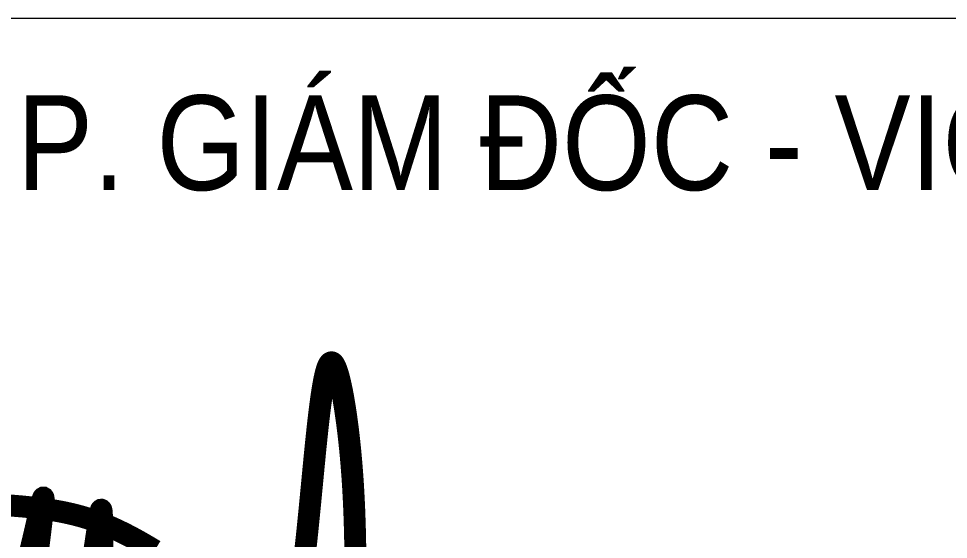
# Model space of a CAD drawing. Header units: millimetres. Extents: x -182770 to 489476, y -561170 to -280028.
# Drawn here: x 68622 to 70607, y -531648 to -530536 of the extents above; entities that cross this region are included whole.
import ezdxf
from ezdxf.enums import TextEntityAlignment as Align

# ---------------------------------------------------------------- set-up
doc = ezdxf.new("R2010")
doc.units = ezdxf.units.MM
doc.header["$MEASUREMENT"] = 0
for name, color, linetype, lineweight in [('Khungten_LCDI', 7, 'Continuous', 5), ('LC Dim', 8, 'Continuous', 18), ('LC ISO', 153, 'Continuous', 13), ('LC Net thay', 63, 'Continuous', 25), ('LC Text1', 3, 'Continuous', 20)]:
    doc.layers.add(name, color=color, linetype=linetype, lineweight=lineweight)
doc.styles.add('Khungten', font='VHAVAN.TTF', dxfattribs={"width": 0.9, "height": 5000})
doc.styles.add('LC 1', font='VHAVANB.TTF')
doc.styles.add('Title', font='VHBLACK.TTF', dxfattribs={"width": 0.8})

# ---------------------------------------------------------------- blocks, each defined once
blk = doc.blocks.new('a tuan anh')
at = {"layer": 'LC ISO', "const_width": 30}
for points in [[(-1630.900573797684, 84.73406831503962), (-1630.013734112974, 88.35994846039102), (-1629.144796377572, 91.94197206896206), (-1628.29404482439, 95.47624196203833), (-1627.461763686282, 98.95886096090544), (-1626.648237196176, 102.385931886849), (-1625.853749586924, 105.7535575611691), (-1625.07858509144, 109.0578408051515), (-1624.323027942606, 112.2948844400526), (-1623.587362373306, 115.4607912872016), (-1623.227077753778, 117.0158505470172), (-1622.871872616452, 118.5516641678696), (-1622.521782490454, 120.0677450024086), (-1622.176842904912, 121.5636059033277), (-1621.837089388922, 123.038759723262), (-1621.502557471584, 124.492719314876), (-1621.173282682023, 125.9249975308485), (-1620.849300549366, 127.3351072238147), (-1620.530646602681, 128.7225612464536), (-1620.217356371111, 130.0868724514148), (-1619.909465383782, 131.4275536913628), (-1619.607009169762, 132.7441178189765), (-1619.310023258193, 134.0360776868765), (-1619.018543178187, 135.3029461477709), (-1618.732604458841, 136.5442360542802), (-1618.452242629253, 137.7594602590834), (-1618.177493218565, 138.9481316148449), (-1617.908391755889, 140.1097629742289), (-1617.644973770308, 141.2438671898708), (-1617.387274790948, 142.3499571144639), (-1617.135330346937, 143.427545600658), (-1616.889175967342, 144.476145501103), (-1616.648847181321, 145.4952696684632), (-1616.41437951797, 146.4844309554028), (-1616.185808506387, 147.4431422145863), (-1615.963169675699, 148.3709162986779), (-1615.746498555003, 149.2672660603275), (-1615.535830673427, 150.1317043521994), (-1615.331201560068, 150.963744026958), (-1615.132646744038, 151.7628979372676), (-1614.940201754463, 152.5286789357779), (-1614.753902120428, 153.2605998751533), (-1614.573783371074, 153.9581736080727), (-1614.399881035497, 154.6209129871568), (-1614.23223064281, 155.2483308651135), (-1614.070867722126, 155.8399400945782), (-1613.915827802557, 156.3952535282006), (-1613.767146413215, 156.9137840186741), (-1613.624859083182, 157.3950444186339), (-1613.489001340189, 157.8385475933173), (-1613.359592423862, 158.2439488580276), (-1613.236594901595, 158.611399166999), (-1613.119959022952, 158.9411572029494), (-1613.009635037437, 159.2334816485527), (-1612.905573194585, 159.4886311864975), (-1612.807723743899, 159.7068644995015), (-1612.716036934944, 159.8884402702388), (-1612.630463017224, 160.0336171814124), (-1612.550952240272, 160.1426539156964), (-1612.477454853622, 160.2158091558085), (-1612.409921106781, 160.2533415844373), (-1612.348301249294, 160.2555098842713), (-1612.292545530698, 160.2225727379991), (-1612.242604200495, 160.1547888283239), (-1612.198427508236, 160.0524168379343), (-1612.159965703439, 159.9157154495188), (-1612.127169035623, 159.7449433457805), (-1612.099987754322, 159.5403592094081), (-1612.07837210907, 159.3022217231046), (-1612.062272349373, 159.0307895695441), (-1612.051638724792, 158.7263214314298), (-1612.046421484833, 158.3890759914648), (-1612.046570879029, 158.019311932323), (-1612.0520371569, 157.6172879367077), (-1612.06277056798, 157.183262687322), (-1612.078721361788, 156.7174948668398), (-1612.099839787872, 156.220243157979), (-1612.126076095738, 155.6917662434134), (-1612.157380534933, 155.1323228058463), (-1612.193703354977, 154.5421715279517), (-1612.234994805374, 153.9215710924618), (-1612.281205135689, 153.2707801820361), (-1612.332284595424, 152.5900574793777), (-1612.388183434115, 151.8796616671752), (-1612.448851901281, 151.1398514281318), (-1612.51424024647, 150.3708854449505), (-1612.584298719201, 149.5730224002909), (-1612.658977568994, 148.7465209768852), (-1612.738227045367, 147.8916398573929), (-1612.82199739787, 147.0086377245316), (-1612.910238876037, 146.0977732609899), (-1613.002901729356, 145.1593051494565), (-1613.099936207378, 144.1934920726198), (-1613.20129255965, 143.2005927131831), (-1613.306921035663, 142.180865753835), (-1613.416771884979, 141.1345698772639), (-1613.530795357088, 140.061963766173), (-1613.64894170154, 138.9633061032655), (-1613.771161167882, 137.8388555712154), (-1613.897404005605, 136.6888708527258), (-1614.027620464243, 135.5136106304708), (-1614.161760793329, 134.313333587168), (-1614.299775242413, 133.0882984055061), (-1614.441614060983, 131.8387637681735), (-1614.587227498603, 130.5649883578735), (-1614.736565804778, 129.2672308572801), (-1614.889579229042, 127.9457499491109), (-1615.046218020914, 126.6008043160255), (-1615.206432429928, 125.232652640756), (-1615.370172705618, 123.8415536059765), (-1615.537389097517, 122.4277658943756), (-1615.708031855131, 120.991548188671), (-1615.882051227993, 119.5331591715221), (-1616.059397465637, 118.0528575256321), (-1616.240020817597, 116.5509019337187), (-1616.423871533392, 115.0275510784413), (-1616.610899862542, 113.4830636425177), (-1616.801056054595, 111.9176983086509), (-1616.994290359056, 110.3317137594859), (-1617.190553025459, 108.7253686777694), (-1617.389794303337, 107.0989217461611), (-1617.591964442225, 105.4526316473784), (-1618.004892301091, 102.1015566790156), (-1618.428938598299, 98.67421323421877), (-1618.863705330063, 95.17267077455472), (-1619.308794492594, 91.59899876156123), (-1619.763808082105, 87.95526665679063)], [(-1542.882037728574, 86.58016580861295), (-1542.39551550828, 89.81800091790501), (-1541.922325628897, 92.98248101197532), (-1541.462342885992, 96.07157163323427), (-1541.237265064352, 97.58721012357273), (-1541.015442075179, 99.08323832412134), (-1540.796858267917, 100.5594019276759), (-1540.581497992025, 102.0154466270615), (-1540.369345596948, 103.4511181150592), (-1540.160385432129, 104.8661620844796), (-1539.954601847014, 106.2603242281475), (-1539.75197919106, 107.6333502388443), (-1539.552501813727, 108.9849858093658), (-1539.356154064444, 110.3149766325514), (-1539.162920292656, 111.623068401168), (-1538.972784847821, 112.9090068080404), (-1538.785732079399, 114.1725375459791), (-1538.601746336819, 115.4134063077654), (-1538.420811969525, 116.6313587862242), (-1538.242913326991, 117.8261406741367), (-1538.068034758646, 118.997497664328), (-1537.896160613949, 120.1451754496084), (-1537.727275242345, 121.2689197227592), (-1537.561362993278, 122.3684761765908), (-1537.398408216191, 123.4435905039136), (-1537.23839526056, 124.4940083975234), (-1537.081308475797, 125.5194755502453), (-1536.927132211378, 126.5197376548458), (-1536.775850816732, 127.4945404041646), (-1536.627448641317, 128.4436294909974), (-1536.481910034592, 129.3667506081401), (-1536.339219345988, 130.2636494483886), (-1536.199360924948, 131.1340717045678), (-1536.062319120945, 131.9777630694734), (-1535.92807828341, 132.7944692359015), (-1535.796622761802, 133.5839358966623), (-1535.667936905564, 134.3459087445663), (-1535.542005064141, 135.0801334724238), (-1535.418811586977, 135.7863557730016), (-1535.298340823545, 136.4643213391537), (-1535.180577123261, 137.1137758636469), (-1535.065504835598, 137.7344650393061), (-1534.953108309986, 138.3261345589126), (-1534.843371895899, 138.8885301153059), (-1534.73627994275, 139.4213974012528), (-1534.631816800014, 139.9244821095781), (-1534.529966817121, 140.3975299330777), (-1534.430714343558, 140.8402865645767), (-1534.334043728712, 141.2524976968562), (-1534.239939322084, 141.6339090227266), (-1534.148385473105, 141.9842662349838), (-1534.059366531219, 142.3033150264528), (-1533.972866845885, 142.5908010899147), (-1533.888870766532, 142.8464701181802), (-1533.807358737773, 143.0701252278814), (-1533.728290345811, 143.2618762745988), (-1533.651618240663, 143.4219351152133), (-1533.577295067749, 143.550513675189), (-1533.50527347243, 143.6478238799609), (-1533.435506100126, 143.7140776549495), (-1533.367945596197, 143.7494869256043), (-1533.302544606049, 143.7542636173603), (-1533.239255775057, 143.728619655667), (-1533.178031748626, 143.6727669659595), (-1533.118825172132, 143.5869174736436), (-1533.061588690965, 143.4712831042125), (-1533.006274950516, 143.3260757830576), (-1532.952836596174, 143.1515074356284), (-1532.90122627333, 142.9477899873891), (-1532.85139662736, 142.7151353637455), (-1532.803300303669, 142.4537554901472), (-1532.756889947632, 142.1638622920436), (-1532.712118204654, 141.8456676948554), (-1532.668937720096, 141.4993836240319), (-1532.627301139379, 141.1252220049937), (-1532.587161107862, 140.7233947632049), (-1532.548470270965, 140.2941138240858), (-1532.511181274051, 139.8375911130861), (-1532.475246762508, 139.3540385556262), (-1532.440619381741, 138.8436680771702), (-1532.407251777127, 138.3066916031239), (-1532.375096594056, 137.7433210589516), (-1532.344106477918, 137.1537683700881), (-1532.314234074103, 136.5382454619685), (-1532.285432028002, 135.8969642600132), (-1532.25765298499, 135.2301366896863), (-1532.230849590473, 134.5379746764083), (-1532.20497448984, 133.8206901456288), (-1532.179980328452, 133.0784950227826), (-1532.15581975173, 132.3116012333194), (-1532.132445405034, 131.520220702645), (-1532.109809933783, 130.7045653562236), (-1532.08786598334, 129.8648471194902), (-1532.066566199122, 129.0012779178796), (-1532.045863226478, 128.1140696768271), (-1532.025709710826, 127.2034343217674), (-1532.006058297542, 126.2695837781648), (-1531.986861632016, 125.3127299714251), (-1531.968072359654, 124.3330848269979), (-1531.949643125816, 123.3308602703182), (-1531.931526575907, 122.3062682268355), (-1531.913675355318, 121.2595206219703), (-1531.896042109409, 120.1908293811721), (-1531.878579483615, 119.1004064298904), (-1531.861240123297, 117.9884636935458), (-1531.843976673845, 116.8552130975731), (-1531.826741780649, 115.7008665674366), (-1531.809488089086, 114.5256360285275), (-1531.792168244574, 113.3297334063391), (-1531.774734892475, 112.1133706262772), (-1531.757140678194, 110.8767596137768), (-1531.739338247105, 109.6201122943021), (-1531.7029193161, 107.0475564360968), (-1531.665099262522, 104.3973984551994), (-1531.625499249538, 101.6713337551046), (-1531.583740440212, 98.8710577393067), (-1531.539443997666, 95.99826581130037), (-1531.492231085023, 93.05465337462374), (-1531.441722865362, 90.04191583275679), (-1531.387540501819, 86.96174858922313)], [(-1254.255599372671, 87.3685587431246), (-1253.793714301195, 91.47398037399398), (-1253.335092457753, 95.61214982419915), (-1252.879626096925, 99.78094955976121), (-1252.427207473316, 103.9782620466576), (-1251.977728841535, 108.201969750924), (-1251.531082456175, 112.4499551385525), (-1251.087160571828, 116.7201006755495), (-1250.645855443116, 121.0102888279216), (-1249.770664470954, 129.642322842803), (-1248.904647576492, 138.3291169112345), (-1248.046942796529, 147.053730761254), (-1246.353021727307, 164.5486567182525), (-1245.515081511665, 173.2850882813073), (-1244.682005557726, 181.9915785381163), (-1243.852931902307, 190.651187216703), (-1243.026998582194, 199.2469740451343), (-1242.614940184387, 203.5156404305599), (-1242.203343634203, 207.7619987514481), (-1241.792101186264, 211.9839314738056), (-1241.381105095148, 216.1793210636679), (-1240.970247615463, 220.3460499870125), (-1240.559421001817, 224.482000709846), (-1240.148517508787, 228.585055698175), (-1239.737429391011, 232.6530974180205), (-1239.326048903051, 236.6840083353745), (-1238.91426829953, 240.6756709162291), (-1238.50197983504, 244.6259676266054), (-1238.08907576419, 248.5327809325099), (-1237.675448341572, 252.3939932999492), (-1237.260989821778, 256.2074871949153), (-1236.845592459431, 259.9711450834147), (-1236.429148509109, 263.6828494314686), (-1236.011550225434, 267.340482705069), (-1235.592689862999, 270.9419273702224), (-1235.172459676396, 274.4850658929354), (-1234.750751920219, 277.9677807392145), (-1234.327458849089, 281.3879543750518), (-1233.9024727176, 284.7434692664829), (-1233.475685780344, 288.0322078794707), (-1233.046990291914, 291.2520526800508), (-1232.616278506932, 294.4008861342299), (-1232.183442679991, 297.4765907079855), (-1231.748375065697, 300.477048867353), (-1231.310967918631, 303.4001430783246), (-1231.091353349882, 304.8320169737854), (-1230.871113493413, 306.2437558069068), (-1230.650234881061, 307.6350948859181), (-1230.428704044636, 309.0057695191063), (-1230.206507515977, 310.3555150146713), (-1229.983631826894, 311.6840666809148), (-1229.760063509224, 312.9911598260514), (-1229.535789094793, 314.2765297583537), (-1229.310795115423, 315.5399117860507), (-1229.085068102926, 316.7810412174149), (-1228.858594589168, 317.99965336069), (-1228.631361105916, 319.1954835241195), (-1228.403354185037, 320.3682670159615), (-1228.17456035834, 321.5177391444595), (-1227.944966157665, 322.6436352178716), (-1227.714558114822, 323.7456905444415), (-1227.483322761633, 324.8236404324271), (-1227.251246629923, 325.877220190072), (-1227.018316251546, 326.9061651256343), (-1226.784518158282, 327.9102105473576), (-1226.549838881998, 328.8890917634999), (-1226.314264954475, 329.8425440823194), (-1226.077782907581, 330.770302812045), (-1225.840379273126, 331.6721032609348), (-1225.602040582919, 332.5476807372324), (-1225.362753368812, 333.3967705492105), (-1225.122504162602, 334.219108005098), (-1224.881279496141, 335.0144284131675), (-1224.63906590124, 335.7824670816481), (-1224.395849909721, 336.5229593187978), (-1224.151618053409, 337.2356404328748), (-1223.906356864143, 337.9202457321226), (-1223.660052873733, 338.5765105247847), (-1223.412692614016, 339.2041701191338), (-1223.164262616803, 339.8029598233989), (-1222.914749413932, 340.372614945838), (-1222.664139537213, 340.9128707947093), (-1222.412419518485, 341.4234626782418), (-1222.159575889571, 341.9041259047081), (-1221.905595182296, 342.3545957823517), (-1221.650463928483, 342.7746076194162), (-1221.394168659957, 343.1638967241743), (-1221.136695908528, 343.5221984048549), (-1220.878032206063, 343.8492479697015), (-1220.618164084328, 344.1447807269869), (-1220.357078075205, 344.4085319849546), (-1220.09476071049, 344.6402370518481), (-1219.831198522006, 344.8396312359255), (-1219.566378041578, 345.0064498454449), (-1219.300285801059, 345.1404281886353), (-1219.032908332243, 345.2413015737693), (-1218.764232166955, 345.3088053090905), (-1218.494243837034, 345.3426747028279), (-1218.22292987429, 345.3426450632687), (-1217.950276810574, 345.3084516986273), (-1217.676271177697, 345.2398299171909), (-1217.400899507484, 345.1365150271886), (-1217.124148331743, 344.9982423368783), (-1216.846004182327, 344.8247471544892), (-1216.566453591047, 344.6157647882937), (-1216.285483189669, 344.371031411094), (-1216.00309846492, 344.0904462892649), (-1215.719345879232, 343.7742631252913), (-1215.43427727386, 343.4227821482928), (-1215.147944490076, 343.0363035874325), (-1214.86039936915, 342.6151276718738), (-1214.571693752383, 342.1595546307508), (-1214.281879481045, 341.6698846931977), (-1213.991008396391, 341.1464180883777), (-1213.699132339709, 340.5894550454541), (-1213.406303152282, 339.999295793561), (-1213.112572675367, 339.3762405618472), (-1212.817992750264, 338.7205895794614), (-1212.522615218229, 338.0326430755667), (-1212.226491920534, 337.3127012792829), (-1211.929674698476, 336.5610644197877), (-1211.632215393329, 335.7780327262153), (-1211.334165846347, 334.9639064277144), (-1211.035577898816, 334.1189857534482), (-1210.736503392021, 333.2435709325509), (-1210.436994167219, 332.3379621941713), (-1210.137102065695, 331.4024597674725), (-1209.836878928734, 330.4373638816032), (-1209.536376597593, 329.4429747656977), (-1209.23564691357, 328.4195926489047), (-1208.934741717923, 327.3675177603727), (-1208.633712851937, 326.2870503292797), (-1208.332612156883, 325.1784905847453), (-1208.03149147403, 324.0421387559181), (-1207.730402644665, 322.8782950719615), (-1207.429397510059, 321.687259762024), (-1207.128527911496, 320.4693330552545), (-1206.827845690234, 319.2248151807871), (-1206.527402687556, 317.9540063677705), (-1206.227250744734, 316.6572068453825), (-1205.927441703068, 315.3347168427426), (-1205.628027403814, 313.9868365890143), (-1205.329059688229, 312.6138663133461), (-1205.030590397626, 311.2161062448868), (-1204.732671373247, 309.793856612785), (-1204.435354456393, 308.347417646175), (-1204.138691488333, 306.8770895742346), (-1203.842734310325, 305.3831726260833), (-1203.547534763667, 303.8659670308989), (-1203.253144689632, 302.3257730178011), (-1202.959615929489, 300.7628908159531), (-1202.667000324494, 299.1776206545183), (-1202.375349715963, 297.570262762616), (-1202.084715945151, 295.9411173694243), (-1201.79515085333, 294.2904847040772), (-1201.506706281783, 292.618664995709), (-1201.219434071783, 290.9259584735119), (-1200.9333860646, 289.212665366591), (-1200.648614101519, 287.4790859041095), (-1200.083105672747, 283.9522688291036), (-1199.523323515677, 280.34790908164), (-1198.969682360505, 276.6684084949229), (-1198.422596937438, 272.9161689021566), (-1197.882481976674, 269.0935921365453), (-1197.349752208451, 265.2030800312496), (-1196.82482236292, 261.2470344194735), (-1196.308107170335, 257.2278571344214), (-1195.800021360861, 253.1479500092682), (-1195.300979664738, 249.0097148772329), (-1194.811396812147, 244.8155535714759), (-1194.331687533297, 240.567867925216), (-1193.862266558397, 236.2690597716428), (-1193.403548617644, 231.9215309439314), (-1192.95594844126, 227.5276832752861), (-1192.519880759428, 223.0899185988965), (-1192.095760302371, 218.6106387479522), (-1191.684001800284, 214.0922455556574), (-1191.285019983363, 209.5371408552019), (-1190.899229581832, 204.9477264797606), (-1190.527045325871, 200.3264042625524), (-1190.168881945719, 195.6755760367669), (-1189.82515201754, 190.9976382161258), (-1189.496070153138, 186.2944891408843), (-1189.181496287405, 181.5671347929601), (-1188.881253477361, 176.8164883705031), (-1188.595164780025, 172.0434630716336), (-1188.323053252447, 167.248972094545), (-1188.064741951646, 162.4339286373433), (-1187.820053934673, 157.5992458981927), (-1187.588812258517, 152.7458370752283), (-1187.370839980227, 147.8746153666289), (-1187.165960156854, 142.9864939705003), (-1186.794770102904, 133.1632049083273), (-1186.473826552916, 123.283275473892), (-1186.201713963121, 113.3540112523478), (-1185.977016789737, 103.3827178289066), (-1185.798319489026, 93.37670078870724), (-1185.66420651722, 83.34326571697602)], [(-1460.122669870645, 88.00700411117577), (-1465.460016214056, 91.2462819821958), (-1470.791768956871, 94.41754635135294), (-1476.117692708591, 97.5171504234022), (-1481.437552078714, 100.5414474030986), (-1484.09513406115, 102.0242161097995), (-1486.751111676771, 103.486790495168), (-1489.40545550175, 104.9287147098221), (-1492.05813611229, 106.3495329043653), (-1494.709124084562, 107.7487892293575), (-1497.35838999477, 109.1260278354166), (-1500.005904419086, 110.480792873117), (-1502.651637933712, 111.8126284930622), (-1505.29556111485, 113.1210788458557), (-1507.937644538673, 114.4056880820717), (-1510.577858781369, 115.6660003523284), (-1513.21617441914, 116.9015598071855), (-1515.852562028158, 118.1119105972466), (-1518.486992184626, 119.296596873115), (-1521.119435464745, 120.4551627853652), (-1523.749862444674, 121.5871524846298), (-1526.37824370063, 122.6921101214539), (-1529.004549808771, 123.7695798464556), (-1531.628751345328, 124.8191058102238), (-1534.250818886459, 125.8402321633475), (-1536.870841179189, 126.8326522489515), (-1539.489423554711, 127.7967116056971), (-1542.107312465916, 128.7329339406715), (-1544.725254369099, 129.6418429652113), (-1547.343995720541, 130.5239623906236), (-1549.964282976493, 131.3798159282305), (-1552.586862593249, 132.2099272893684), (-1555.212481027076, 133.0148201853299), (-1557.841884734255, 133.7950183274661), (-1560.475820171065, 134.5510454270843), (-1563.115033793758, 135.2834251955064), (-1565.760272058629, 135.9926813440397), (-1568.412281421944, 136.6793375840352), (-1571.071808339984, 137.3439176268002), (-1573.739599269014, 137.9869451836421), (-1576.41640066533, 138.6089439658972), (-1579.102958985168, 139.2104376848729), (-1581.800020684852, 139.7919500519056), (-1584.508332220619, 140.3540047783172), (-1587.228640048765, 140.8971255754295), (-1589.961690625554, 141.42183615455), (-1592.708230407268, 141.9286602270004), (-1595.469005850158, 142.4181215041026), (-1598.244763410534, 142.8907436972077), (-1601.036249544646, 143.3470505175937), (-1603.84421070879, 143.7875656765973), (-1606.669393359218, 144.2128128855547), (-1609.512543952223, 144.6233158557588), (-1612.374408944073, 145.0195982985606), (-1615.255734791033, 145.4021839252528), (-1618.157267949384, 145.7715964471863), (-1621.07975487542, 146.128359575654), (-1624.023942025378, 146.4729970220069), (-1626.990575855569, 146.8060324975231), (-1629.980402822257, 147.1279897135682), (-1632.994169381695, 147.439392381435), (-1636.032621990191, 147.7407642124745), (-1639.096507103997, 148.0326289179648), (-1642.186571179394, 148.3155102092569), (-1645.303560672648, 148.5899317976728), (-1648.448222040068, 148.8564173945197), (-1651.62130173789, 149.1154907111195), (-1654.823546222411, 149.3676754588087), (-1658.055701949881, 149.6134953488945), (-1661.31851537661, 149.8534740926989)]]:
    blk.add_lwpolyline(points, dxfattribs=at)
blk = doc.blocks.new('lcdi fix')
at = {"layer": 'Khungten_LCDI', "color": 9, "lineweight": 15}
blk.add_lwpolyline([(36750.02502495137, 446.3150240202522), (40449.99980574933, 446.3150240202522), (40449.99980574933, 2437.222380185602), (36750.02502495137, 2437.222380185602)], close=True, dxfattribs=at)
at = {"layer": 'LC Dim', "xscale": 1.08, "yscale": 1.08, "zscale": 1.08}
blk.add_blockref('a tuan anh', (39082.06014181067, 1556.620480167468), dxfattribs=at)
at = {"color": 7, "style": 'Khungten', "width": 0.9}
blk.add_text('P. gi¸m ®èc - VICE director', height=139.9999963689399, dxfattribs=at).set_placement((38565.57114115444, 2183.883514113128), align=Align.CENTER)
at = {"color": 7, "style": 'Khungten', "width": 0.8}
for tag, p in [('REVISION', (39498.75271332351, -10746.30395446718)), ('NGAYHT', (39546.07422497955, -11609.37091637403))]:
    blk.add_attdef(tag, text='', height=199.998925739526, dxfattribs=at).set_placement(p, align=Align.CENTER)
at = {"layer": 'LC Text1', "color": 3, "style": 'LC 1', "width": 1.834005631990714}
for tag, p, p2 in [('TENBANVE1', (36912.65773373929, -8885.760238945484), (40339.14503431407, -8885.760238945484)), ('TENBANVE2', (36912.65773373929, -9562.465564332902), (40339.14503431407, -9562.465564332902))]:
    blk.add_attdef(tag, text='', height=249.9999935159642, dxfattribs=at).set_placement(p, p2, align=Align.FIT)
at = {"layer": 'LC Text1', "style": 'Title', "width": 0.7}
blk.add_attdef('SOBANVE', text='', height=249.9999935159641, dxfattribs=at).set_placement((39561.98232412425, -13896.18071823567), align=Align.CENTER)

msp = doc.modelspace()

# ---------------------------------------------------------------- block references
at = {"layer": 'LC Net thay', "xscale": 1.44585, "yscale": 1.44585, "zscale": 1.44585}
msp.add_blockref('lcdi fix', (14685.43744249735, -534059.6739171003), dxfattribs=at)

doc.saveas('drawing.dxf')
